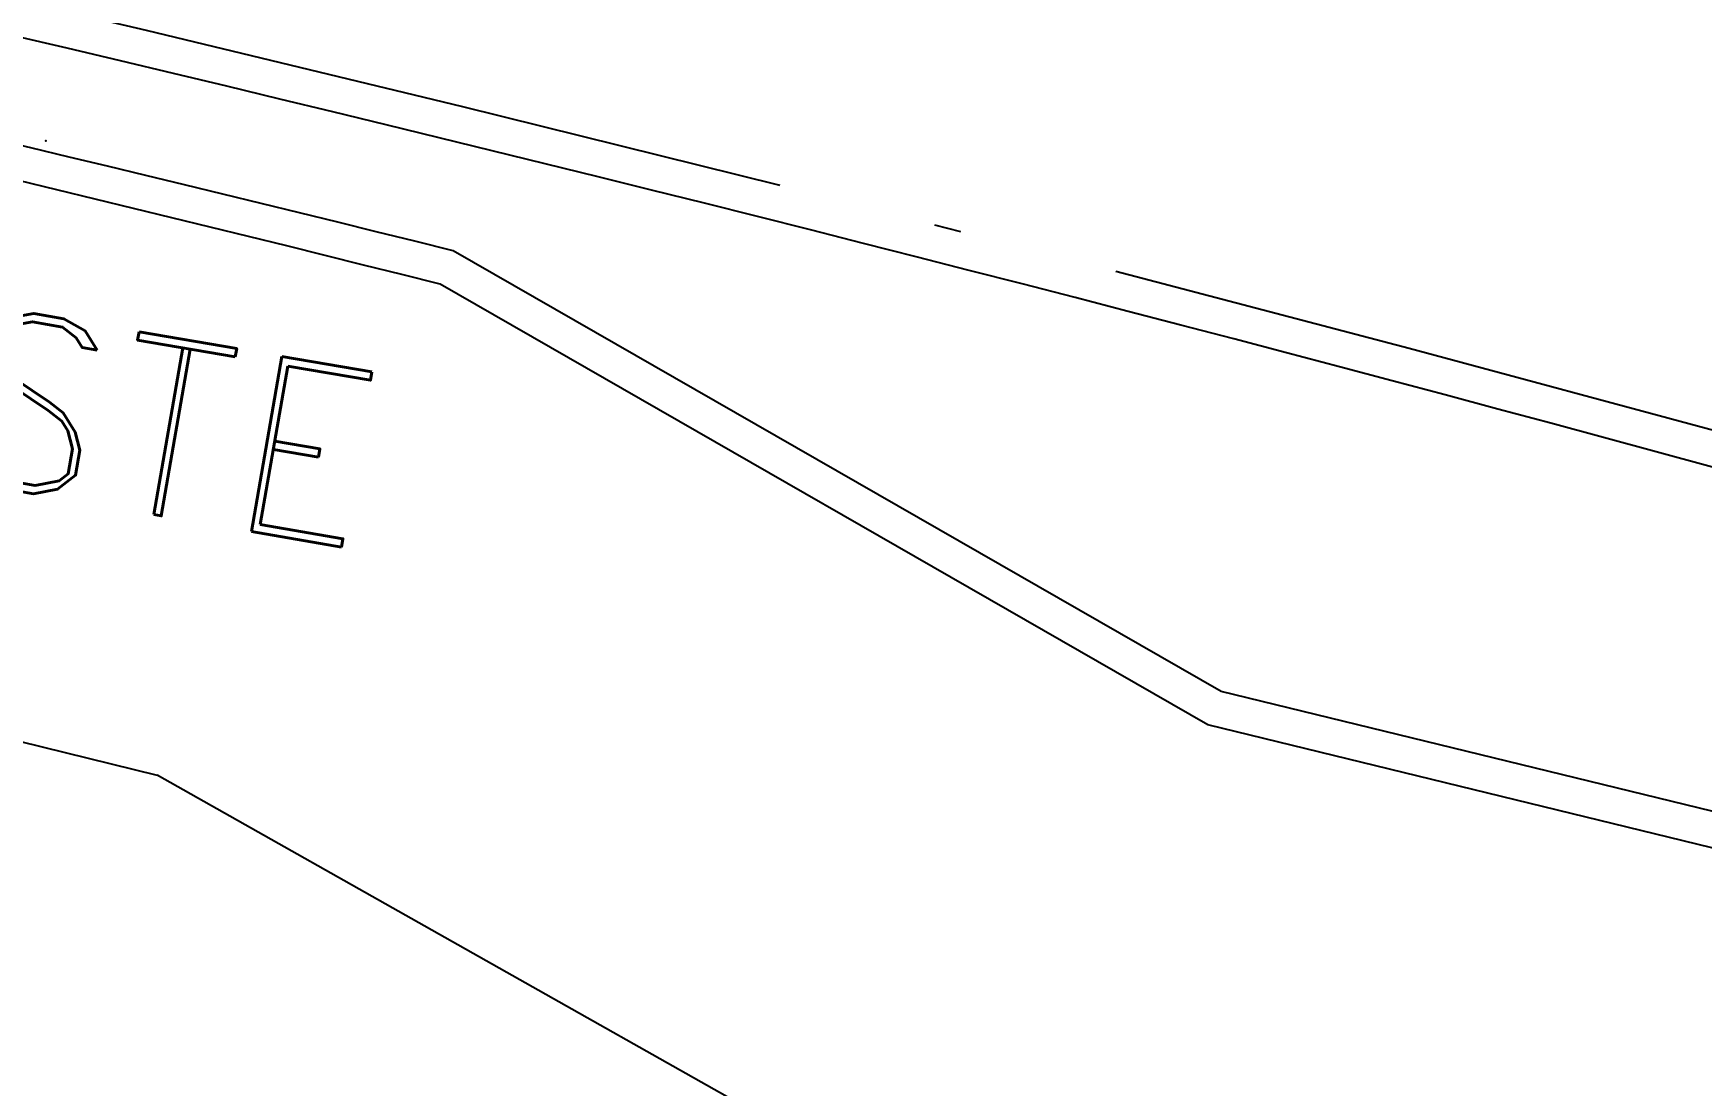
# Model space of a CAD drawing. Header units: millimetres. Extents: x 99 to 472, y 49 to 338.
# Drawn here: x 295.87 to 305.25, y 248.63 to 254.56 of the extents above; entities that cross this region are included whole.
import ezdxf

# ---------------------------------------------------------------- set-up
doc = ezdxf.new("R2010")
doc.units = ezdxf.units.MM
doc.linetypes.add('ACAD_ISO04W100', pattern=[30.5, 24, -3, 0.5, -3])
doc.layers.add('BANQUETA.', color=2, linetype='Continuous')
doc.layers.add('DETALLES', color=4, linetype='Continuous')
doc.styles.add('ROMAND', font='romand.shx', dxfattribs={"height": 1})

msp = doc.modelspace()

# ---------------------------------------------------------------- linework, layer by layer
at = {"color": 1, "linetype": 'Continuous', "ltscale": 0.3}
for p, q in [((302.54674, 250.85208), (298.22588, 253.33357)), ((302.47174, 250.66452), (298.15274, 253.14494)), ((326.168, 245.08376), (302.54674, 250.85208)), ((326.12055, 244.88946), (302.47174, 250.66452))]:
    msp.add_line(p, q, dxfattribs=at)
at = {"color": 2, "linetype": 'Continuous', "ltscale": 0.3}
msp.add_line((300.81692, 247.98047), (296.56117, 250.38242), dxfattribs=at)
msp.add_arc((233.45978, -10.32274), 274.99416, 63.6633228, 81.8530187, dxfattribs=at)
at = {"color": 1, "linetype": 'Continuous', "ltscale": 0.3}
for centre, radius, start, end in [((232.97451, -12.53764), 274.36066, 73.9470199, 82.1636805), ((243.36775, 33.34891), 226.72156, 75.9975976, 83.184662), ((245.12792, 42.96634), 216.7641, 75.8406253, 83.3458997)]:
    msp.add_arc(centre, radius, start, end, dxfattribs=at)
at = {"color": 1, "linetype": 'ACAD_ISO04W100', "ltscale": 0.3}
msp.add_arc((232.97451, -12.53764), 274.56066, 73.9470199, 80.060943, dxfattribs=at)
at = {"layer": 'BANQUETA.'}
msp.add_line((286.15062, 252.94693), (296.56117, 250.38242), dxfattribs=at)
at = {"layer": 'DETALLES'}
msp.add_point((295.93504, 253.95195, 99.8), dxfattribs=at)

# ---------------------------------------------------------------- texts
at = {"layer": 'DETALLES', "style": 'ROMAND'}
msp.add_text('POSTE', height=1, rotation=350.169813, dxfattribs=at).set_placement((293.58691, 252.36088))

doc.saveas('drawing.dxf')
